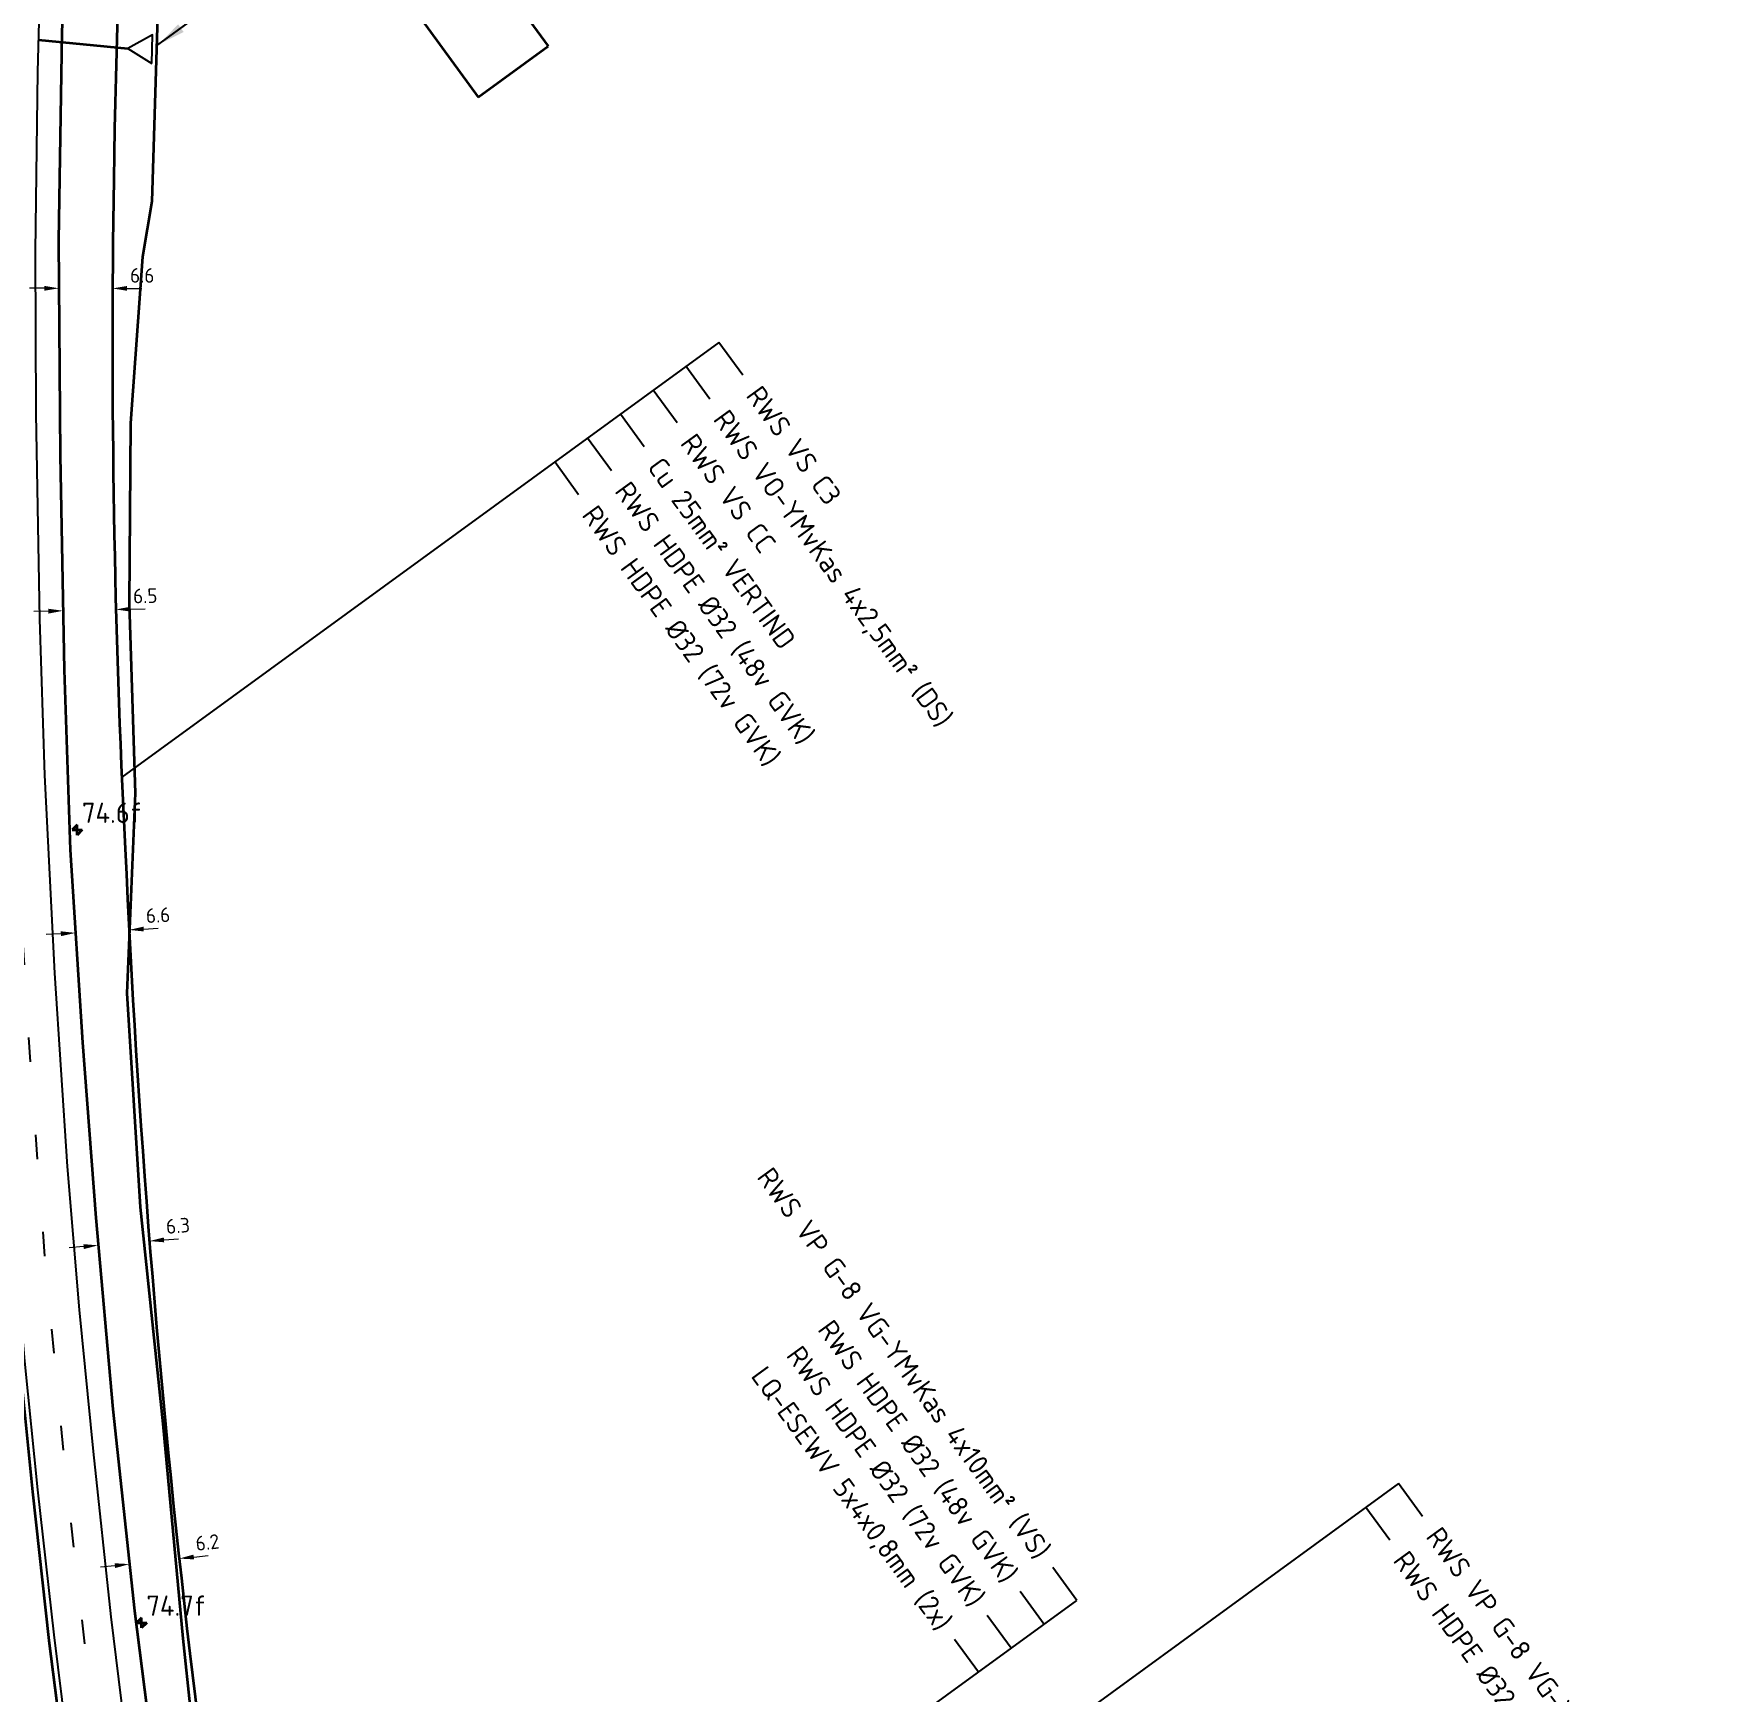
# Model space of a CAD drawing. Header units: metres. Extents: x 134219 to 139178, y 438661 to 444352.
# Drawn here: x 135683.4 to 135891, y 443046.7 to 443251 of the extents above; entities that cross this region are included whole.
import ezdxf
from ezdxf.enums import TextEntityAlignment as Align

# ---------------------------------------------------------------- set-up
doc = ezdxf.new("R2010")
doc.units = ezdxf.units.M
doc.linetypes.add('39strp', pattern=[12, 3, -9])
doc.layers.get('DEFPOINTS').update_dxf_attribs({"color": 193})
for name, color, linetype, lineweight in [('N-WE-AM-KILOMETRERING-S', 7, 'Continuous', 25), ('N-WE-KL-ET_LS_OV-T35', 3, 'Continuous', 35), ('N-WE-KL-ET_LS_OV_KABEL-G', 10, 'KL-LS-OV-N', 35), ('N-WE-KL-ET_LS_OV_KABEL-M', 7, 'Continuous', 18), ('N-WE-KL-ET_LS_OV_KABEL-T25', 7, 'Continuous', 25), ('N-WE-VW-VS-S', 160, 'Continuous', 25), ('Utd-ondergr-bs', 8, 'Continuous', 35), ('X-XX-AL-AANPIJLING-G', 7, 'Continuous', 18), ('X-XX-AL-AANPIJLING-S', 7, 'Continuous', 25)]:
    doc.layers.add(name, color=color, linetype=linetype, lineweight=lineweight)
doc.layers.add('N-WE-KL-MONITORING-T25', color=2, linetype='Continuous')
doc.layers.add('Utd-weg-bs', color=8, linetype='Continuous')
doc.styles.add('dtm a2ee v011$0$rtw_iso', font='NLCS-ISO.ttf')
doc.styles.add('ISO18', font='NLCS-ISO.ttf')
doc.styles.add('ISO25', font='NLCS-ISO.ttf')
doc.styles.add('NLCS-ISO', font='NLCS-ISO.ttf')
doc.styles.add('NLCS_18', font='NLCS-ISO.ttf', dxfattribs={"height": 1.8})
doc.linetypes.add('KL-LS-OV-N', pattern='A,4,-1,[103,NLCS.SHX,S=0.75,R=0,X=0,Y=0],-1,4,-1.5,["0V",Standard,S=1,R=0,X=0,Y=-0.5],-3', length=14.5)
doc.dimstyles.new('NLCS_t18_pijl_Dimension_l3_h1', dxfattribs={"dimtxt": 1.8, "dimasz": 1.8, "dimexe": 2, "dimexo": 2, "dimgap": 0.7, "dimtad": 1, "dimdec": 1, "dimzin": 0, "dimdsep": 46, "dimtxsty": 'NLCS_18', "dimcen": 2.5, "dimdle": 2, "dimclrd": 256, "dimclre": 256, "dimclrt": 256, "dimadec": 1, "dimazin": 0, "dimtfac": 1, "dimtdec": 1, "dimtofl": 0, "dimtmove": 1, "dimatfit": 0, "dimfxl": 0, "dimtolj": 1, "dimtzin": 0, "dimlwd": 18, "dimlwe": 18, "dimarcsym": 0})
doc.dimstyles.new('UTD', dxfattribs={"dimtxt": 1.8, "dimasz": 1.8, "dimexe": 0, "dimexo": 0, "dimgap": 0.5, "dimtad": 1, "dimdec": 1, "dimzin": 1, "dimdsep": 46, "dimtxsty": 'ISO18', "dimcen": 2.5, "dimclrd": 256, "dimclre": 256, "dimclrt": 1, "dimadec": 0, "dimazin": 0, "dimtfac": 1, "dimtdec": 1, "dimtmove": 0, "dimatfit": 3, "dimfxl": 0, "dimlwd": -1, "dimlwe": -1, "dimarcsym": 0})

# ---------------------------------------------------------------- blocks, each defined once
blk = doc.blocks.new('SVW-VS_KAST_DS-SO (1)')
blk.add_lwpolyline([(-1.75, 0), (1.75, 0), (0, 3)], close=True)
blk = doc.blocks.new('SAL-AM_KILOMETRERING-SO (1)')
blk.add_lwpolyline([(10, 0), (19, 0), (37, 0)])
at = {"style": 'NLCS-ISO'}
blk.add_text('KM', height=2.25, dxfattribs=at).set_placement((21, 1))
blk.add_attdef('KM', (26, 1), '', height=2.25, dxfattribs=at)
blk = doc.blocks.new('dtm a2ee v011$0$hecto-flat-142')
at = {"layer": 'Utd-ondergr-bs'}
for p, q in [((0, 0.625), (-0.625, 0)), ((-0.625, 0), (0.625, 0)), ((0, -0.625), (0, 0.625)), ((0.625, 0), (0, -0.625))]:
    blk.add_line(p, q, dxfattribs=at)
blk = doc.blocks.new('dtm a2ee v011$0$hecto-flat-143')
at = {"layer": 'Utd-ondergr-bs'}
for p, q in [((0, 0.625), (-0.625, 0)), ((-0.625, 0), (0.625, 0)), ((0, -0.625), (0, 0.625)), ((0.625, 0), (0, -0.625))]:
    blk.add_line(p, q, dxfattribs=at)
blk = doc.blocks.new('*D615')
at = {"layer": 'DEFPOINTS', "color": 0, "transparency": 16777216}
for p in [(135686.46, 443219.68), (135686.46, 443219.68), (135693.07, 443219.67)]:
    blk.add_point(p, dxfattribs=at)
at = {"layer": 'N-WE-KL-ET_LS_OV_KABEL-M', "lineweight": 18, "transparency": 16777216}
for p, q in [((135686.46, 443219.68), (135686.46, 443221.68)), ((135693.07, 443219.67), (135693.07, 443221.67))]:
    blk.add_line(p, q, dxfattribs=at)
at = {"layer": 'N-WE-KL-ET_LS_OV_KABEL-M', "linetype": 'Continuous', "lineweight": 18, "transparency": 16777216}
for p, q in [((135684.66, 443219.68), (135682.86, 443219.69)), ((135694.87, 443219.67), (135696.67, 443219.67))]:
    blk.add_line(p, q, dxfattribs=at)
at = {"layer": 'N-WE-KL-ET_LS_OV_KABEL-M', "transparency": 16777216}
for points in [[(135684.66, 443219.98), (135684.66, 443219.38), (135686.46, 443219.68)], [(135694.87, 443219.97), (135694.87, 443219.37), (135693.07, 443219.67)]]:
    blk.add_solid(points, dxfattribs=at)
at = {"layer": 'N-WE-KL-ET_LS_OV_KABEL-M', "transparency": 16777216, "insert": (135696.73, 443221.27), "char_height": 1.8, "attachment_point": 5, "rotation": 359.9314, "style": 'NLCS_18'}
blk.add_mtext('\\A1;6.6', dxfattribs=at)
blk = doc.blocks.new('*D616')
at = {"layer": 'DEFPOINTS', "color": 0, "transparency": 16777216}
for p in [(135686.97, 443179.96), (135686.97, 443179.96), (135693.49, 443180.12)]:
    blk.add_point(p, dxfattribs=at)
at = {"layer": 'N-WE-KL-ET_LS_OV_KABEL-M', "lineweight": 18, "transparency": 16777216}
for p, q in [((135686.97, 443179.96), (135686.92, 443181.96)), ((135693.49, 443180.12), (135693.44, 443182.12))]:
    blk.add_line(p, q, dxfattribs=at)
at = {"layer": 'N-WE-KL-ET_LS_OV_KABEL-M', "linetype": 'Continuous', "lineweight": 18, "transparency": 16777216}
for p, q in [((135685.17, 443179.91), (135683.37, 443179.87)), ((135695.29, 443180.16), (135697.09, 443180.2))]:
    blk.add_line(p, q, dxfattribs=at)
at = {"layer": 'N-WE-KL-ET_LS_OV_KABEL-M', "transparency": 16777216}
for points in [[(135685.16, 443180.21), (135685.18, 443179.61), (135686.97, 443179.96)], [(135695.28, 443180.46), (135695.3, 443179.86), (135693.49, 443180.12)]]:
    blk.add_solid(points, dxfattribs=at)
at = {"layer": 'N-WE-KL-ET_LS_OV_KABEL-M', "transparency": 16777216, "insert": (135697.1, 443181.8), "char_height": 1.8, "attachment_point": 5, "rotation": 1.4048, "style": 'NLCS_18'}
blk.add_mtext('\\A1;6.5', dxfattribs=at)
blk = doc.blocks.new('*D617')
at = {"layer": 'DEFPOINTS', "color": 0, "transparency": 16777216}
for p in [(135688.51, 443140.28), (135688.51, 443140.28), (135695.11, 443140.65)]:
    blk.add_point(p, dxfattribs=at)
at = {"layer": 'N-WE-KL-ET_LS_OV_KABEL-M', "lineweight": 18, "transparency": 16777216}
for p, q in [((135688.51, 443140.28), (135688.39, 443142.28)), ((135695.11, 443140.65), (135694.99, 443142.65))]:
    blk.add_line(p, q, dxfattribs=at)
at = {"layer": 'N-WE-KL-ET_LS_OV_KABEL-M', "linetype": 'Continuous', "lineweight": 18, "transparency": 16777216}
for p, q in [((135686.71, 443140.18), (135684.91, 443140.08)), ((135696.9, 443140.76), (135698.7, 443140.86))]:
    blk.add_line(p, q, dxfattribs=at)
at = {"layer": 'N-WE-KL-ET_LS_OV_KABEL-M', "transparency": 16777216}
for points in [[(135686.69, 443140.48), (135686.73, 443139.88), (135688.51, 443140.28)], [(135696.89, 443141.05), (135696.92, 443140.46), (135695.11, 443140.65)]]:
    blk.add_solid(points, dxfattribs=at)
at = {"layer": 'N-WE-KL-ET_LS_OV_KABEL-M', "transparency": 16777216, "insert": (135698.67, 443142.46), "char_height": 1.8, "attachment_point": 5, "rotation": 3.2471, "style": 'NLCS_18'}
blk.add_mtext('\\A1;6.6', dxfattribs=at)
blk = doc.blocks.new('*D618')
at = {"layer": 'DEFPOINTS', "color": 0, "transparency": 16777216}
for p in [(135691.31, 443101.79), (135691.31, 443101.79), (135697.61, 443102.32)]:
    blk.add_point(p, dxfattribs=at)
at = {"layer": 'N-WE-KL-ET_LS_OV_KABEL-M', "lineweight": 18, "transparency": 16777216}
for p, q in [((135691.31, 443101.79), (135691.14, 443103.78)), ((135697.61, 443102.32), (135697.45, 443104.31))]:
    blk.add_line(p, q, dxfattribs=at)
at = {"layer": 'N-WE-KL-ET_LS_OV_KABEL-M', "linetype": 'Continuous', "lineweight": 18, "transparency": 16777216}
for p, q in [((135699.41, 443102.46), (135701.2, 443102.61)), ((135689.51, 443101.64), (135687.72, 443101.49))]:
    blk.add_line(p, q, dxfattribs=at)
at = {"layer": 'N-WE-KL-ET_LS_OV_KABEL-M', "transparency": 16777216}
for points in [[(135699.38, 443102.76), (135699.43, 443102.17), (135697.61, 443102.32)], [(135689.49, 443101.94), (135689.54, 443101.34), (135691.31, 443101.79)]]:
    blk.add_solid(points, dxfattribs=at)
at = {"layer": 'N-WE-KL-ET_LS_OV_KABEL-M', "transparency": 16777216, "insert": (135701.12, 443104.21), "char_height": 1.8, "attachment_point": 5, "rotation": 4.7595, "style": 'NLCS_18'}
blk.add_mtext('\\A1;6.3', dxfattribs=at)
blk = doc.blocks.new('*D619')
at = {"layer": 'DEFPOINTS', "color": 0, "transparency": 16777216}
for p in [(135701.28, 443063.21), (135695.15, 443062.53), (135695.15, 443062.53)]:
    blk.add_point(p, dxfattribs=at)
at = {"layer": 'N-WE-KL-ET_LS_OV_KABEL-M', "lineweight": 18, "transparency": 16777216}
for p, q in [((135701.28, 443063.21), (135701.5, 443061.22)), ((135695.15, 443062.53), (135695.37, 443060.54))]:
    blk.add_line(p, q, dxfattribs=at)
at = {"layer": 'N-WE-KL-ET_LS_OV_KABEL-M', "linetype": 'Continuous', "lineweight": 18, "transparency": 16777216}
for p, q in [((135703.07, 443063.4), (135704.85, 443063.6)), ((135693.36, 443062.33), (135691.57, 443062.14))]:
    blk.add_line(p, q, dxfattribs=at)
at = {"layer": 'N-WE-KL-ET_LS_OV_KABEL-M', "transparency": 16777216}
for points in [[(135703.03, 443063.7), (135703.1, 443063.11), (135701.28, 443063.21)], [(135693.33, 443062.63), (135693.4, 443062.04), (135695.15, 443062.53)]]:
    blk.add_solid(points, dxfattribs=at)
at = {"layer": 'N-WE-KL-ET_LS_OV_KABEL-M', "transparency": 16777216, "insert": (135704.75, 443065.2), "char_height": 1.8, "attachment_point": 5, "rotation": 6.2959, "style": 'NLCS_18'}
blk.add_mtext('\\A1;6.2', dxfattribs=at)

msp = doc.modelspace()

# ---------------------------------------------------------------- linework, layer by layer
at = {"layer": 'N-WE-KL-ET_LS_OV-T35'}
for p, q in [((135713.25, 443295.45), (135746.71, 443249.5)), ((135704.64, 443289.17), (135738.1, 443243.23)), ((135738.1, 443243.23), (135746.71, 443249.5))]:
    msp.add_line(p, q, dxfattribs=at)
at = {"layer": 'N-WE-KL-ET_LS_OV_KABEL-G', "flags": 128}
msp.add_lwpolyline([(135698.17, 443333.66, 0.016964), (135693.22, 443233.07, 0.016724), (135694.63, 443150.64, 0.017966), (135702.59, 443051.51, 0.017388), (135715.66, 442966.3), (135715.36, 442965.63)], format="xyb", dxfattribs=at)
msp.add_lwpolyline([(135683.97, 443250.28), (135694.94, 443249.21)], dxfattribs=at)
at = {"layer": 'Utd-ondergr-bs', "flags": 128}
for points in [[(135706.14, 443366.05), (135703.34, 443341.01), (135701.14, 443315.12), (135699.07, 443286.93), (135698.87, 443261.26), (135697.92, 443230.36), (135696.76, 443223.54), (135695.3, 443203.08), (135695.12, 443180.86), (135695.84, 443157.48), (135694.82, 443132.84), (135696.49, 443106.51), (135699.27, 443079.8), (135701.73, 443053.38), (135704.57, 443026.53), (135707.99, 443007.41), (135710.51, 442994.82)], [(135693.55, 443359.01), (135691.38, 443337.74), (135689.76, 443315.56), (135688.52, 443293.76), (135687.52, 443271.59), (135686.84, 443251.17), (135686.41, 443225.59), (135686.61, 443199.08), (135687.11, 443172.68), (135687.86, 443150.52), (135689.36, 443126.8), (135691.01, 443105.18), (135693.1, 443081.61), (135695.77, 443056.78), (135698.53, 443035.12), (135701.57, 443012.97), (135704.81, 442991.79)], [(135682.18, 443352.64), (135680.13, 443330.21), (135678.45, 443305.57), (135677.03, 443280.57), (135676.26, 443260), (135675.84, 443236.13), (135675.68, 443212.8), (135675.93, 443193.81), (135676.44, 443172.97), (135677.28, 443149.63), (135678.55, 443127.35), (135680.11, 443105.68), (135681.63, 443087.44), (135683.22, 443071.42), (135685.22, 443053.12), (135687.71, 443033.48), (135690.35, 443014.52), (135692.53, 443000.01), (135694.8, 442986.45)]]:
    msp.add_lwpolyline(points, dxfattribs=at)
at = {"layer": 'Utd-weg-bs', "flags": 128}
for points in [[(135690.52, 443357.31), (135688.76, 443338.08), (135687.49, 443322.78), (135686.29, 443305.01), (135685.27, 443286.29), (135684.38, 443266.5), (135683.84, 443246.35), (135683.56, 443224.22), (135683.63, 443204.27), (135684.06, 443178.93), (135684.68, 443159.69), (135685.91, 443135.32), (135687.47, 443111.5), (135688.95, 443093.85), (135690.67, 443076.41), (135692.88, 443056.04), (135694.76, 443040.68), (135697.6, 443019.82), (135699.9, 443004.36), (135702.12, 442990.35)], [(135682.79, 443352.98), (135680.72, 443330.1), (135679, 443305.36), (135677.65, 443279.95), (135676.88, 443259.83), (135676.36, 443235.32), (135676.33, 443212.75), (135676.46, 443193.77), (135676.99, 443173.35), (135677.82, 443149), (135679.09, 443127.73), (135680.61, 443106.35), (135682.21, 443087.53), (135683.82, 443071.66), (135685.85, 443053.83), (135688.36, 443033.58), (135690.84, 443015.59), (135693.23, 442999.89), (135695.33, 442986.74)]]:
    msp.add_lwpolyline(points, dxfattribs=at)
at = {"layer": 'Utd-weg-bs', "linetype": '39strp', "flags": 128}
msp.add_lwpolyline([(135686.57, 443355.1), (135684.86, 443336.3), (135683.37, 443316.74), (135681.93, 443292.71), (135680.75, 443268.36), (135680.15, 443243.58), (135679.87, 443219.62), (135680.11, 443195.45), (135680.64, 443171.26), (135681.52, 443147.06), (135683.03, 443122.7), (135684.83, 443098.82), (135687.17, 443074.52), (135689.85, 443050.57), (135692.95, 443026.39), (135696.54, 443002.22), (135698.71, 442988.54)], dxfattribs=at)
at = {"layer": 'X-XX-AL-AANPIJLING-S'}
for p, q in [((135767.72, 443213.02), (135694.21, 443159.48)), ((135770.67, 443208.98), (135767.72, 443213.02)), ((135766.62, 443206.03), (135763.68, 443210.07)), ((135762.58, 443203.09), (135759.64, 443207.13)), ((135758.54, 443200.15), (135755.6, 443204.19)), ((135754.5, 443197.2), (135751.56, 443201.24)), ((135750.46, 443194.26), (135747.51, 443198.3)), ((135851.43, 443072.45), (135701.95, 442963.58)), ((135854.38, 443068.41), (135851.43, 443072.45)), ((135850.34, 443065.47), (135847.39, 443069.51)), ((135811.81, 443058.05), (135808.87, 443062.09)), ((135807.77, 443055.1), (135804.83, 443059.14)), ((135803.73, 443052.16), (135800.78, 443056.2)), ((135799.69, 443049.22), (135796.74, 443053.26))]:
    msp.add_line(p, q, dxfattribs=at)
msp.add_lwpolyline([(135629.12, 442887.41), (135611.24, 442911.97), (135811.81, 443058.05)], dxfattribs=at)

# ---------------------------------------------------------------- block references
at = {"layer": 'N-WE-AM-KILOMETRERING-S'}
ref = msp.add_blockref('SAL-AM_KILOMETRERING-SO (1)', (135690.57, 443243.77), dxfattribs=dict(at, rotation=36.06599604242454))
ref.add_attrib('KM', '74.485', (135711, 443259.89), dxfattribs={"layer": 'N-WE-KL-MONITORING-T25', "height": 2.25, "rotation": 36.066, "style": 'ISO25'})
at = {"layer": 'N-WE-VW-VS-S', "rotation": 88.52322439942635}
msp.add_blockref('SVW-VS_KAST_DS-SO (1)', (135697.94, 443249.14), dxfattribs=at)
at = {"layer": 'Utd-ondergr-bs'}
for name, p in [('dtm a2ee v011$0$hecto-flat-143', (135688.71, 443152.96)), ('dtm a2ee v011$0$hecto-flat-142', (135696.65, 443055.29))]:
    msp.add_blockref(name, p, dxfattribs=at)

# ---------------------------------------------------------------- texts
at = {"layer": 'N-WE-KL-ET_LS_OV_KABEL-T25', "style": 'NLCS-ISO'}
for s, p in [('RWS VS C3', (135771.97, 443207.19)), ('RWS VO-YMvKas 4x2,5mm² (DS)', (135767.92, 443204.25)), ('RWS VS CC', (135763.88, 443201.3)), ('Cu 25mm² VERTIND', (135759.84, 443198.36)), ('RWS HDPE Ø32 (48v GVK)', (135755.8, 443195.41)), ('RWS HDPE Ø32 (72v GVK)', (135751.76, 443192.47)), ('RWS VP G-8 VG-YMvKas 4x10mm² (VS)', (135855.68, 443066.62)), ('RWS HDPE Ø32 (48v GVK)', (135851.64, 443063.68))]:
    msp.add_text(s, height=2.5, rotation=306.066, dxfattribs=at).set_placement(p, align=Align.MIDDLE_LEFT)
for s, p in [('RWS VP G-8 VG-YMvKas 4x10mm² (VS)', (135807.74, 443063.64)), ('RWS HDPE Ø32 (48v GVK)', (135803.69, 443060.7)), ('RWS HDPE Ø32 (72v GVK)', (135799.65, 443057.75)), ('LQ-ESEWV 5x4x0,8mm (2x)', (135795.61, 443054.81))]:
    msp.add_text(s, height=2.5, rotation=306.066, dxfattribs=at).set_placement(p, align=Align.MIDDLE_RIGHT)
at = {"layer": 'Utd-ondergr-bs', "color": 7, "style": 'dtm a2ee v011$0$rtw_iso'}
for s, p in [('74.6f', (135689.3, 443153.83)), ('74.7f', (135697.24, 443056.16))]:
    msp.add_text(s, height=2.5, dxfattribs=at).set_placement(p)

# ---------------------------------------------------------------- dimensions: what is measured, and where the dimension line sits
at = {"layer": 'N-WE-KL-ET_LS_OV_KABEL-M'}
for base, p1, p2, angle, picture, middle in [((135686.46, 443219.68), (135693.07, 443219.67), (135686.46, 443219.68), 179.9314, '*D615', (135696.73, 443219.67)), ((135686.97, 443179.96), (135693.49, 443180.12), (135686.97, 443179.96), 181.4048, '*D616', (135697.14, 443180.21)), ((135688.51, 443140.28), (135695.11, 443140.65), (135688.51, 443140.28), 183.2471, '*D617', (135698.76, 443140.86)), ((135691.31, 443101.79), (135697.61, 443102.32), (135691.31, 443101.79), 184.7595, '*D618', (135701.25, 443102.62)), ((135695.15, 443062.53), (135701.28, 443063.21), (135695.15, 443062.53), 186.2959, '*D619', (135704.92, 443063.61))]:
    dim = msp.add_linear_dim(base=base, p1=p1, p2=p2, angle=angle, dimstyle='NLCS_t18_pijl_Dimension_l3_h1', dxfattribs=at)
    dim.commit()
    dim.dimension.update_dxf_attribs({"geometry": picture, "text_midpoint": middle, "dimtype": 161})

# ---------------------------------------------------------------- leaders
at = {"layer": 'X-XX-AL-AANPIJLING-G'}
msp.add_leader([(135698.66, 443249.66), (135721.37, 443266.2)], dimstyle='UTD', override={"dimasz": 3.5, "dimfxl": 0}, dxfattribs=at)

doc.saveas('drawing.dxf')
